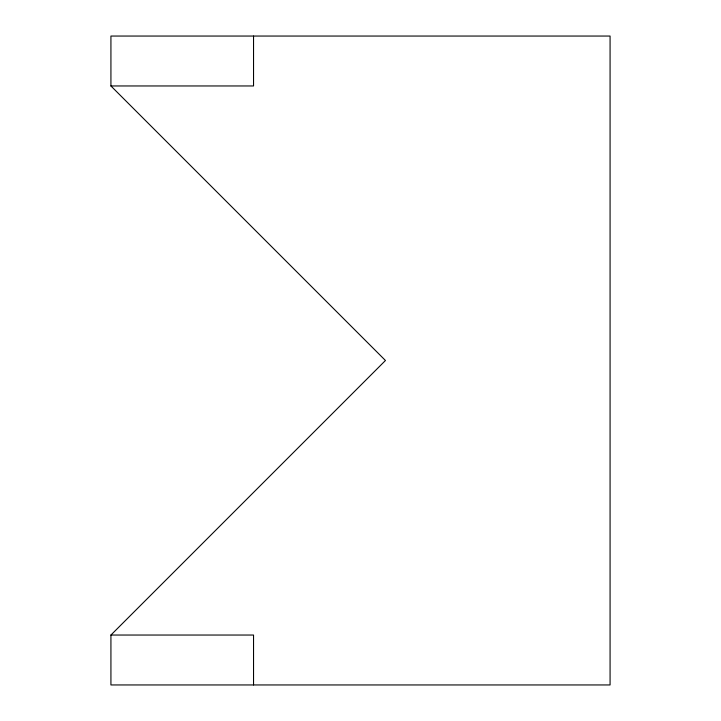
<?xml version="1.0" encoding="UTF-8"?>
<svg xmlns="http://www.w3.org/2000/svg" width="721" height="721" viewBox="0 0 721 721"><rect width="100%" height="100%" fill="white"/><g stroke="black" fill="none" stroke-linecap="round" stroke-linejoin="round"><path stroke-width="1.08" d="M110.926 635.039L385.456 360.5L110.926 85.961L110.926 36.05L610.074 36.05L610.074 684.95L110.926 684.95L110.926 635.039L253.54 635.039L253.54 684.95M110.926 85.961L253.54 85.961L253.54 36.05"/></g></svg>
